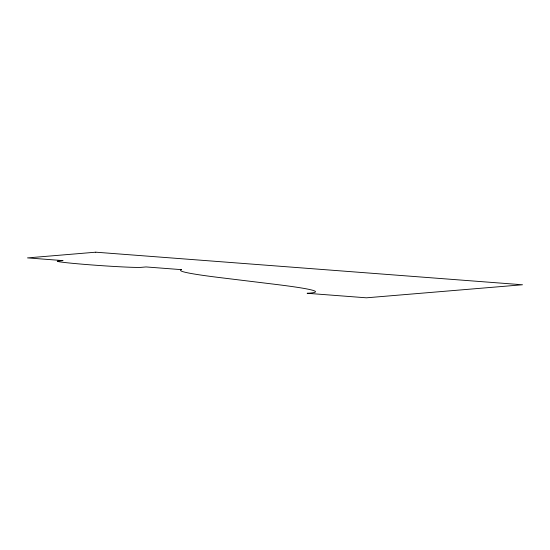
<?xml version="1.0" encoding="UTF-8"?>
<svg xmlns="http://www.w3.org/2000/svg" width="550" height="550" viewBox="0 0 550 550"><rect width="100%" height="100%" fill="white"/><g stroke="black" fill="none" stroke-linecap="round" stroke-linejoin="round"><path stroke-width="0.82" d="M95.782 252.189L27.5 257.895L63.057 260.611L58.183 261.016A42.46 1.334 4 0 0 91.135 264.901A42.46 1.334 4 0 0 141.157 267.355L146.032 266.942L181.589 269.658A278.877 8.759 4 0 0 220.804 277.709L274.883 284.302A281.181 8.834 4 0 1 307.154 293.288L366.424 297.811L522.5 284.769L95.782 252.189"/></g></svg>
